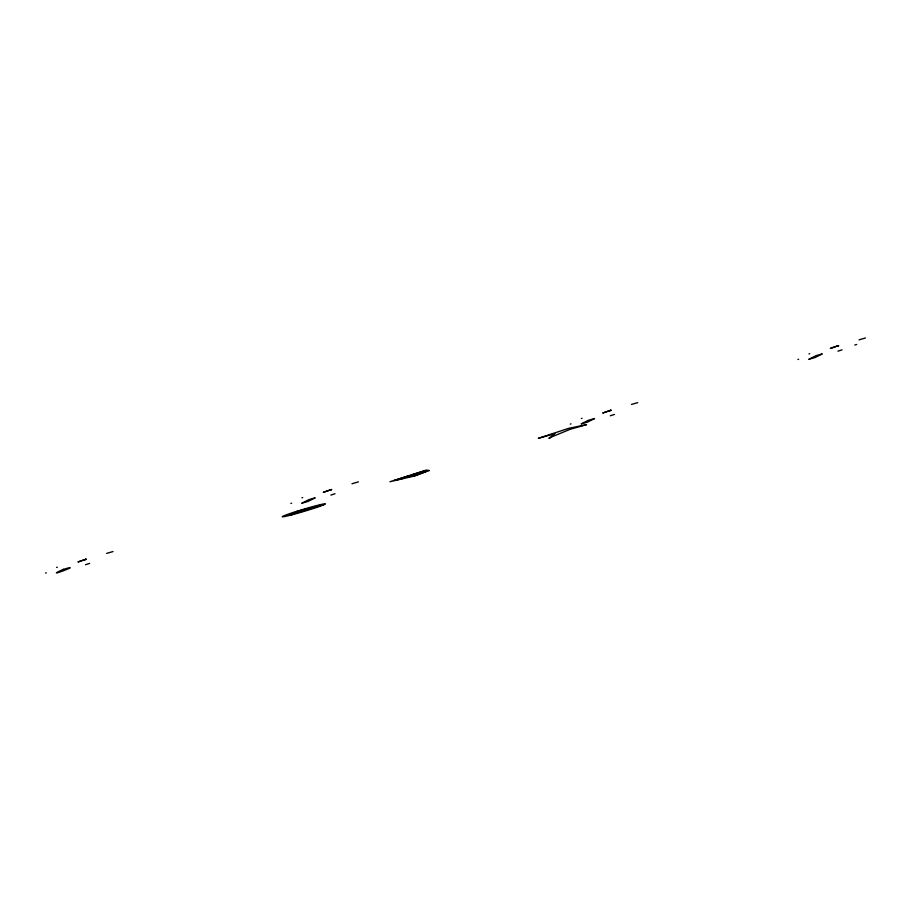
<?xml version="1.0" encoding="UTF-8"?>
<svg xmlns="http://www.w3.org/2000/svg" width="911" height="911" viewBox="0 0 911 911"><rect width="100%" height="100%" fill="white"/><g stroke="black" fill="none" stroke-linecap="round" stroke-linejoin="round"><path stroke-width="1.37" d="M63.485 569.295C39.207 580.227 86.909 562.417 63.531 569.329M113.01 551.565L106.667 553.376M331.581 489.537L323.28 492.339L331.558 489.48L330.089 490.277M611.019 410.212L602.695 413.036L611.008 410.178L609.505 410.975M86.181 559.195L77.925 561.973L86.158 559.126L84.734 559.912M637.734 402.651L631.494 404.416M838.484 345.588L830.32 348.423L838.644 345.611L837.129 346.362M89.677 563.385L85.52 564.718M352.01 483.741L358.387 481.885M335.02 493.751L330.875 495.083M614.504 414.425L610.279 415.78M859.062 339.837L865.427 337.97M842.071 349.847L837.915 351.168M403.858 477.706L408.413 475.975L394.679 480.348L404.165 478.127L403.584 477.854M429.013 470.634L414.949 475.872L389.988 481.725L426.348 470.076L429.286 470.497M56.596 567.428L57.302 567.234M301.951 497.793L302.657 497.6M581.366 418.491L582.072 418.297M808.991 353.889L809.697 353.684M45.55 573.03L46.256 572.825M290.905 503.396L291.611 503.191M570.32 424.093L571.015 423.888M797.945 359.481L798.651 359.287M854.791 345.03L856.659 344.495M548.752 438.214L550.62 437.679M323.234 504.66L289.151 515.273L297.1 511.39L323.223 504.648M554.697 433.682L549.595 437.781L570.195 429.286L586.57 424.64L568.578 428.375L538.321 438.328L554.697 433.682M301.951 503.145L308.066 501.426L315.217 497.827L308.909 499.615L301.951 503.145M581.366 423.843L587.481 422.123L594.632 418.525L588.324 420.313L581.366 423.843M808.991 359.23L815.117 357.522L822.257 353.912L815.96 355.7L808.991 359.23M414.084 474.175L408.219 476.407L425.539 471.488L424.344 470.907L414.084 474.175M424.651 471.944L415.154 475.565L407.411 476.886L424.651 471.944M291.941 514.795A22.468 1.093 -16.6 0 0 325.398 503.965A22.468 1.093 -16.6 0 0 294.401 512.084A22.468 1.093 -16.6 0 0 291.941 514.795"/></g></svg>
